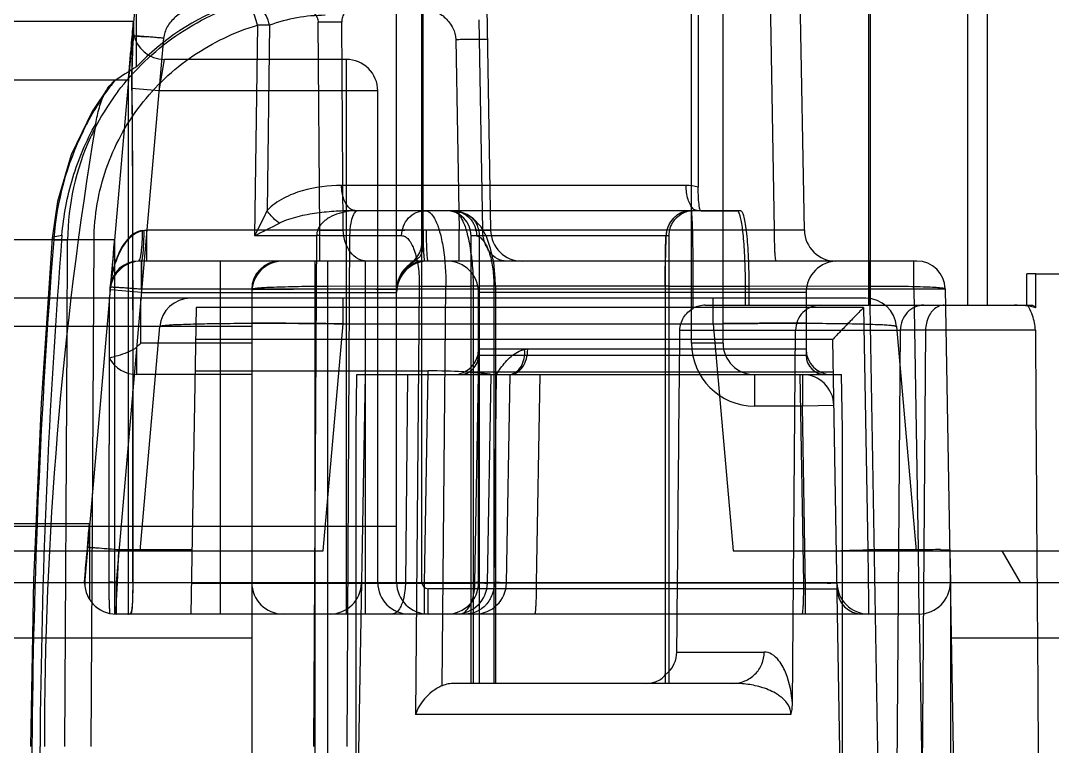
# Model space of a CAD drawing. Header units: millimetres. Extents: x 29875 to 31218, y -21313 to -20364.
# Drawn here: x 30513.47 to 30530.17, y -21045.88 to -21034.14 of the extents above; entities that cross this region are included whole.
import ezdxf

# ---------------------------------------------------------------- set-up
doc = ezdxf.new("R2010")
doc.units = ezdxf.units.MM
doc.header["$LTSCALE"] = 8
doc.layers.add('Cav-cor', color=30, linetype='Continuous')
doc.layers.add('WT', color=4, linetype='Continuous')

# ---------------------------------------------------------------- blocks, each defined once
blk = doc.blocks.new('20160903.150408')
at = {"layer": 'Cav-cor', "color": 241}
for p, q in [((-112.477, 36.344), (-112.477, 43)), ((-100.626, 43), (-100.626, 32.488)), ((-100.598, 43), (-100.598, 32.488)), ((-99.023, 43), (-99.023, 32.488)), ((-98.706, 43), (-98.706, 32.488)), ((-108.264, 28), (-108.264, 41.158)), ((-101.663, 33.703), (-101.792, 41.065)), ((-107.856, 28), (-107.856, 40.546)), ((-103.49, 31.876), (-103.49, 40.546)), ((-102.98, 31.876), (-102.98, 40.036)), ((-107.835, 33.702), (-107.835, 38.058)), ((-102.146, 33.703), (-102.222, 38.058)), ((-112.5, 37.371), (-113.315, 28.044)), ((-106.806, 37.3), (-106.743, 33.703)), ((-106.87, 33.703), (-106.93, 37.107)), ((-103.382, 37.18), (-103.382, 34.401)), ((-112.525, 37.08), (-121.289, 37.08)), ((-112.525, 37.08), (-112.525, 36.88)), ((-110.515, 37.022), (-110.563, 33.614)), ((-110.321, 37.019), (-110.363, 34.02)), ((-109.51, 33.703), (-109.537, 37.07)), ((-109.128, 33.703), (-109.154, 37.07)), ((-112.037, 36.809), (-112.807, 28)), ((-112.544, 36.863), (-112.555, 36.734)), ((-107.307, 36.79), (-107.253, 33.703)), ((-112.111, 35.956), (-112.022, 36.466)), ((-109.08, 36.466), (-112.022, 36.466)), ((-109.08, 36.466), (-109.08, 27.49)), ((-112.608, 36.132), (-119.592, 36.132)), ((-112.921, 36.031), (-112.835, 36.118)), ((-112.608, 27.49), (-112.608, 36.132)), ((-112.111, 35.956), (-112.555, 35.995)), ((-108.57, 35.956), (-112.111, 35.956)), ((-108.57, 28), (-108.57, 35.956)), ((-103.576, 34.426), (-109.156, 34.426)), ((-103.336, 34.018), (-108.926, 34.018)), ((-108.896, 34.018), (-108.926, 34.018)), ((-107.124, 33.958), (-107.124, 33.958)), ((-103.336, 34.018), (-102.754, 34.018)), ((-102.693, 34.013), (-103.336, 34.013)), ((-102.691, 34.013), (-102.693, 34.013)), ((-112.353, 33.699), (-112.309, 33.703)), ((-112.309, 33.202), (-112.309, 33.703)), ((-102.146, 33.703), (-112.309, 33.703)), ((-110.563, 33.614), (-109.56, 33.614)), ((-109.56, 33.614), (-109.608, 25.348)), ((-109.51, 33.202), (-109.51, 33.703)), ((-109.025, 33.614), (-109.073, 25.348)), ((-109.025, 33.614), (-108.184, 33.614)), ((-107.253, 33.202), (-107.253, 33.703)), ((-107.059, 26.368), (-107.059, 33.61)), ((-103.859, 33.61), (-107.059, 33.61)), ((-106.93, 33.596), (-106.93, 26.368)), ((-103.859, 33.61), (-103.859, 26.368)), ((-119.683, 33.55), (-112.834, 33.55)), ((-113.817, 33.544), (-113.841, 33.572)), ((-113.817, 33.544), (-113.591, 33.544)), ((-113.6, 31.95), (-113.591, 33.544)), ((-113.21, 25.348), (-113.163, 33.544)), ((-112.834, 33.55), (-112.834, 27.491)), ((-103.912, 33.328), (-103.914, 33.184)), ((-99.841, 33.202), (-112.444, 33.202)), ((-112.397, 33.202), (-112.397, 32.692)), ((-112.393, 32.751), (-112.393, 33.202)), ((-111.12, 33.202), (-111.12, 27.49)), ((-109.59, 33.202), (-109.59, 22.9)), ((-109.386, 33.202), (-109.386, 22.9)), ((-108.774, 33.202), (-108.774, 27.49)), ((-103.914, 33.184), (-103.915, 33.018)), ((-100.605, 32.791), (-100.605, 33.202)), ((-99.892, 32.751), (-99.892, 33.202)), ((-103.915, 33.018), (-103.915, 26.52)), ((-98.06, 32.488), (-98.06, 32.998)), ((-97.917, 32.998), (-98.06, 32.998)), ((-97.917, 32.447), (-97.917, 32.998)), ((-97.917, 32.998), (-97.345, 32.998)), ((-112.393, 32.751), (-99.892, 32.751)), ((-110.61, 32.743), (-110.61, 23.41)), ((-107.469, 32.794), (-109.386, 32.791)), ((-107.897, 32.798), (-107.959, 25.862)), ((-107.897, 32.798), (-107.469, 32.794)), ((-107.526, 26.329), (-107.469, 32.794)), ((-107.469, 32.794), (-107.059, 32.794)), ((-103.859, 32.794), (-107.059, 32.794)), ((-107.026, 32.794), (-107.026, 26.368)), ((-106.69, 32.794), (-106.69, 26.368)), ((-106.664, 32.794), (-106.664, 26.368)), ((-103.859, 32.794), (-102.556, 32.794)), ((-103.461, 32.438), (-103.461, 32.794)), ((-102.616, 32.488), (-102.616, 32.794)), ((-102.556, 32.488), (-102.556, 32.794)), ((-100.605, 32.791), (-102.556, 32.794)), ((-100.442, 23.463), (-100.605, 32.791)), ((-99.892, 32.751), (-99.818, 28.528)), ((-99.382, 32.751), (-99.219, 23.41)), ((-100.668, 32.6), (-122.139, 32.602)), ((-112.917, 32.602), (-112.917, 31.633)), ((-112.397, 32.692), (-112.905, 32.736)), ((-112.405, 31.876), (-112.405, 32.602)), ((-112.397, 32.692), (-108.264, 32.692)), ((-109.13, 32.187), (-109.13, 32.6)), ((-106.938, 28), (-106.938, 32.692)), ((-101.634, 32.692), (-106.938, 32.692)), ((-103.14, 32.187), (-103.14, 32.6)), ((-101.634, 32.692), (-101.634, 31.672)), ((-111.509, 32.451), (-111.596, 27.49)), ((-100.703, 32.451), (-111.509, 32.451)), ((-103.267, 32.488), (-98.261, 32.488)), ((-100.703, 32.451), (-100.634, 28.528)), ((-98.261, 32.488), (-97.974, 32.488)), ((-110.61, 32.146), (-117.656, 32.146)), ((-112.418, 28.51), (-112.1, 32.144)), ((-109.452, 28.51), (-109.13, 32.187)), ((-109.13, 32.187), (-103.14, 32.187)), ((-103.679, 32.084), (-100.11, 32.084)), ((-103.14, 32.187), (-102.98, 32.189)), ((-103.14, 32.187), (-102.818, 28.51)), ((-101.857, 26.038), (-101.806, 32.084)), ((-100.17, 32.144), (-99.852, 28.51)), ((-100.11, 32.084), (-100.166, 24.615)), ((-99.7, 32.084), (-100.11, 32.084)), ((-99.7, 32.084), (-99.757, 24.586)), ((-97.923, 32.084), (-99.7, 32.084)), ((-113.638, 25.348), (-113.6, 31.95)), ((-101.202, 31.934), (-111.518, 31.934)), ((-101.046, 22.9), (-101.204, 31.931)), ((-112.468, 31.366), (-112.468, 31.813)), ((-110.61, 31.876), (-112.405, 31.876)), ((-101.634, 31.774), (-106.938, 31.774)), ((-102.98, 31.876), (-103.49, 31.876)), ((-101.634, 31.672), (-106.938, 31.672)), ((-111.527, 31.425), (-107.753, 31.425)), ((-107.813, 27.991), (-107.753, 31.425)), ((-107.198, 31.409), (-101.195, 31.409)), ((-112.532, 31.147), (-112.532, 31.366)), ((-110.61, 31.366), (-112.468, 31.366)), ((-108.922, 30.479), (-108.906, 31.366)), ((-108.774, 31.366), (-108.922, 22.9)), ((-108.906, 31.366), (-101.062, 31.366)), ((-108.086, 31.366), (-108.123, 27.988)), ((-107.346, 31.366), (-107.116, 31.366)), ((-106.997, 27.991), (-106.938, 31.366)), ((-106.793, 27.991), (-106.734, 31.366)), ((-106.683, 28), (-106.65, 31.366)), ((-106.487, 27.991), (-106.428, 31.366)), ((-106.455, 31.366), (-106.428, 31.366)), ((-105.945, 31.366), (-106.004, 27.991)), ((-102.47, 31.366), (-102.47, 30.856)), ((-101.672, 27.991), (-101.731, 31.366)), ((-101.695, 31.366), (-101.695, 30.856)), ((-101.046, 30.479), (-101.062, 31.366)), ((-112.536, 28), (-112.536, 31.097)), ((-112.532, 28), (-112.532, 31.147)), ((-101.695, 30.856), (-102.47, 30.856)), ((-101.185, 30.865), (-101.695, 30.856)), ((-101.643, 27.898), (-101.695, 30.856)), ((-108.922, 22.9), (-108.922, 30.479)), ((-101.046, 22.9), (-101.046, 30.479)), ((-112.917, 27.717), (-112.917, 30.236)), ((-113.236, 28.948), (-119.844, 28.948)), ((-117.939, 28.913), (-108.264, 28.913)), ((-113.236, 28.948), (-113.236, 27.724)), ((-118.706, 28.51), (-109.452, 28.51)), ((-112.919, 28.541), (-112.956, 28.544)), ((-112.785, 28), (-112.763, 28.51)), ((-112.763, 28.51), (-112.762, 28.528)), ((-111.578, 28.528), (-112.762, 28.528)), ((-102.818, 28.51), (-95.294, 28.51)), ((-99.818, 28.528), (-100.634, 28.528)), ((-100.634, 28.528), (-100.627, 27.689)), ((-99.818, 28.528), (-99.818, 28.51)), ((-99.818, 28.51), (-99.809, 27.49)), ((-99.308, 28.51), (-99.299, 28)), ((-98.163, 28), (-98.458, 28.51)), ((-119.99, 28), (-96.279, 28)), ((-113.315, 28.044), (-113.315, 27.956)), ((-112.807, 28), (-112.917, 28.01)), ((-112.807, 28), (-112.807, 27.49)), ((-112.798, 27.704), (-112.785, 28)), ((-111.587, 27.991), (-106.997, 27.991)), ((-108.266, 27.988), (-108.361, 27.988)), ((-108.123, 27.988), (-108.266, 27.988)), ((-107.813, 27.49), (-107.813, 27.991)), ((-107.754, 27.49), (-107.754, 27.898)), ((-101.643, 27.898), (-107.754, 27.898)), ((-101.672, 27.991), (-106.004, 27.991)), ((-101.643, 27.49), (-101.643, 27.898)), ((-101.133, 27.891), (-101.643, 27.898)), ((-101.643, 27.898), (-101.134, 27.891)), ((-99.299, 28), (-99.299, 23.136)), ((-112.806, 27.525), (-112.798, 27.704)), ((-100.627, 27.689), (-100.625, 27.49)), ((-112.807, 27.49), (-112.806, 27.525)), ((-99.809, 27.49), (-112.807, 27.49)), ((-99.729, 23.41), (-99.8, 27.49)), ((-115.16, 27.105), (-110.61, 27.105)), ((-99.299, 27.105), (-94.84, 27.105)), ((-103.728, 26.874), (-102.312, 26.874)), ((-103.917, 26.507), (-103.917, 26.368)), ((-103.915, 26.52), (-103.915, 26.519)), ((-102.819, 26.368), (-107.325, 26.368)), ((-101.881, 25.862), (-107.959, 25.862))]:
    blk.add_line(p, q, dxfattribs=at)
for points in [[(-112.921, 36.031), (-113.193, 35.624), (-113.533, 34.923), (-113.756, 34.167), (-113.841, 33.572)], [(-107.124, 33.958), (-107.244, 34.004), (-107.361, 34.018)], [(-106.664, 32.794), (-106.667, 32.924), (-106.693, 33.181), (-106.742, 33.408), (-106.811, 33.601), (-106.903, 33.762), (-107.023, 33.891), (-107.124, 33.958)], [(-103.493, 34.018), (-103.572, 34.01), (-103.658, 33.983), (-103.734, 33.939), (-103.797, 33.883), (-103.845, 33.817), (-103.876, 33.751), (-103.894, 33.69), (-103.9, 33.649), (-103.903, 33.621), (-103.905, 33.595), (-103.906, 33.567), (-103.907, 33.533), (-103.908, 33.492), (-103.91, 33.445), (-103.912, 33.328)], [(-113.841, 33.572), (-114.021, 30.902), (-114.144, 28.036), (-114.194, 25.348)]]:
    blk.add_lwpolyline(points, dxfattribs=at)
for centre, radius, start, end in [((-109.42, 34.578), 2.602, 90.024, 110.2652), ((-111.017, 4.362), 32.665, 88.7787, 89.1191), ((-112.022, 36.976), 0.51, 189.6058, 270), ((-114.127, 13.097), 23.804, 84.963, 85.6441), ((-109.08, 35.956), 0.51, 0, 90), ((-109.287, 30.916), 6.296, 120.4487, 124.2968), ((-109.349, 33.389), 4.426, 141.9414, 143.4896), ((-109.531, 33.499), 4.065, 143.0088, 151.9046), ((-109.291, 33.346), 4.499, 143.4915, 145.919), ((-109.196, 33.283), 4.612, 145.9359, 151.4436), ((-52.618, 25.36), 61.349, 170.55638, 180.01097), ((-109.125, 33.244), 4.694, 151.4387, 153.9239), ((-109.548, 33.509), 4.046, 151.9112, 153.2793), ((-109.013, 33.194), 4.816, 153.9717, 175.5274), ((-109.559, 33.515), 4.033, 153.279, 155.1864), ((-109.57, 33.519), 4.021, 155.1758, 179.6486), ((-103.577, 33.67), 0.756, 75.0906, 89.9657), ((-108.898, 32.994), 1.024, 90.1752, 97.5932), ((-107.467, 33.61), 0.408, 0, 90), ((-107.441, 33.808), 0.234, 43.727, 47.2897), ((-103.493, 33.61), 0.408, 90.0047, 180.0047), ((-103.445, 33.599), 0.419, 102.3373, 115.4315), ((-103.444, 33.595), 0.423, 90.0172, 102.3326), ((-103.391, 33.679), 0.339, 80.5666, 89.9864), ((-102.754, 33.599), 0.419, 81.3517, 89.9932), ((-102.754, 33.615), 0.403, 81.3533, 89.9935), ((-128.294, 69.432), 39.966, 296.3356, 296.9786), ((1.366, 24.528), 115.407, 175.48189, 179.59272), ((-115.022, 65.213), 31.626, 274.7982, 274.9213), ((-107.781, 32.684), 1.02, 89.9994, 93.0332), ((-106.233, 33.712), 0.51, 181, 270.0001), ((-101.153, 33.712), 0.51, 181, 270), ((0.263, 24.538), 114.434, 175.48627, 179.59438), ((-109.079, 33.201), 4.75, 175.5491, 175.8625), ((-113.444, -7.227), 40.772, 89.6054, 89.9591), ((-110.272, 32.895), 3.241, 7.3201, 8.4934), ((-112.397, 32.692), 0.51, 90, 175), ((-112.444, 32.743), 0.459, 90, 175), ((-110.1, 32.692), 0.51, 90, 180), ((-110.151, 32.743), 0.459, 90, 180), ((-107.754, 32.692), 0.51, 90, 180), ((-107.805, 32.743), 0.459, 90, 180), ((-107.448, 32.692), 0.51, 0, 90), ((-101.124, 32.692), 0.51, 90, 180), ((-99.841, 32.743), 0.459, 1, 90), ((-111.602, 32.1), 0.5, 90, 175), ((-100.668, 32.1), 0.5, 5, 90), ((-98.179, 32.381), 0.165, 33.2862, 34.7816), ((-110.439, -56.023), 88.219, 89.14981, 90.11495), ((-101.8, -60.631), 92.828, 89.89408, 90.7283), ((-126.998, 46.413), 20.598, 314.8597, 315.1095), ((-107.346, 31.774), 0.408, 270, 360), ((-106.142, 31.466), 0.308, 90.0205, 99.2283), ((-102.47, 31.876), 1.02, 180, 270), ((-102.47, 31.876), 0.51, 180, 270), ((-101.226, 31.774), 0.408, 180, 270), ((-112.468, 31.876), 0.51, 208.4447, 270), ((-107.244, 31.672), 0.306, 270, 0), ((-101.328, 31.672), 0.306, 180, 270), ((-107.729, 22.582), 8.843, 86.4117, 86.559), ((-107.727, 22.605), 8.82, 85.9324, 86.4122), ((-107.701, 22.962), 8.462, 85.2829, 85.9375), ((-107.64, 23.695), 7.726, 84.7395, 85.287), ((-101.695, 30.856), 0.51, 1, 90), ((-114.374, 10.92), 17.681, 85.3993, 85.9346), ((-115.244, 0.155), 28.481, 85.0011, 85.3173), ((-99.331, 0.626), 27.906, 90.6005, 91.0012), ((-99.438, 10.891), 17.641, 90.0631, 90.6003), ((-112.807, 28), 0.51, 175, 270), ((-110.1, 28), 0.51, 180, 270), ((-109.343, 28), 0.51, 270, 359), ((-108.06, 28), 0.51, 180, 270), ((-108.47, 92.39), 64.402, 269.92041, 270.09641), ((-107.754, 28), 0.51, 180, 270), ((-107.754, 28), 0.102, 180, 270), ((-106.905, 131.145), 103.158, 269.496, 269.82868), ((-107.448, 28), 0.51, 270, 0), ((-107.303, 28), 0.51, 270, 359), ((-106.997, 28), 0.51, 270, 359), ((-101.29, 35.602), 7.615, 269.9692, 270.4166), ((-100.625, 28), 0.51, 181, 270), ((-99.809, 28), 0.51, 270, 0), ((-100.725, 27.898), 0.408, 181, 270.0019), ((-112.618, 28.911), 1.421, 270, 270.4263), ((-1.639, 26.079), 112.532, 180.37203, 185.33152), ((-0.584, 26.086), 113.457, 180.37289, 185.33738)]:
    blk.add_arc(centre, radius, start, end, dxfattribs=at)
for centre, major_axis, ratio, start_param, end_param in [((-109.591, 33.508), (0, 4.08), 0.984031, 0.347943, 0.802265), ((-98.261, 32.08), (0.782, 0), 0.521791, 1.11626, 1.570796), ((-103.507, 56.426), (0.405, 46.752), 0.000981, 4.028132, 4.164768), ((-95, 348.878), (2.252, 350.641), 0.005908, 2.698638, 2.752005), ((-100.694, 31.931), (0.51, 0), 0.092293, 3.068183, 3.143215), ((-107.755, 31.33), (1.02, 0), 0.092592, 0.993476, 1.568859), ((-103.964, 26.878), (0, 0.51), 0.134477, 3.896516, 3.93452), ((-107.325, 25.858), (0.522, 0), 0.976405, 1.570796, 1.966833)]:
    blk.add_ellipse(centre, major_axis=major_axis, ratio=ratio, start_param=start_param, end_param=end_param, dxfattribs=at)
for points, knots in [([(-112.777, 35.945), (-112.517, 36.291), (-111.881, 36.902), (-111.086, 37.284), (-110.673, 37.409)], [0, 0, 0, 0, 0.500614, 1, 1, 1, 1]), ([(-111.483, 37.3), (-111.549, 37.299), (-111.648, 37.275), (-111.767, 37.212), (-111.876, 37.131), (-111.986, 37.002), (-112.032, 36.873), (-112.037, 36.809)], [0, 0, 0, 0, 0.24551, 0.373791, 0.503461, 0.758242, 1, 1, 1, 1]), ([(-110.321, 37.019), (-110.334, 37.073), (-110.362, 37.152), (-110.417, 37.246), (-110.494, 37.347), (-110.596, 37.419), (-110.673, 37.409)], [0, 0, 0, 0, 0.300782, 0.447087, 0.58496, 1, 1, 1, 1]), ([(-110.515, 37.023), (-110.529, 37.07), (-110.557, 37.159), (-110.595, 37.263), (-110.625, 37.332), (-110.643, 37.369), (-110.658, 37.394), (-110.668, 37.406), (-110.673, 37.409)], [0, 0, 0, 0, 0.355512, 0.665976, 0.790798, 0.889808, 0.959926, 1, 1, 1, 1]), ([(-109.769, 37.3), (-109.711, 37.298), (-109.598, 37.24), (-109.537, 37.127), (-109.537, 37.07)], [0, 0, 0, 0, 0.501881, 1, 1, 1, 1]), ([(-109.004, 37.3), (-109.046, 37.296), (-109.105, 37.24), (-109.145, 37.153), (-109.154, 37.097), (-109.154, 37.07)], [0, 0, 0, 0, 0.438781, 0.71347, 1, 1, 1, 1]), ([(-107.825, 37.3), (-107.761, 37.297), (-107.664, 37.269), (-107.551, 37.202), (-107.447, 37.116), (-107.345, 36.983), (-107.308, 36.853), (-107.307, 36.79)], [0, 0, 0, 0, 0.244751, 0.373045, 0.502929, 0.758217, 1, 1, 1, 1]), ([(-113.163, 33.544), (-113.161, 33.933), (-113.027, 34.717), (-112.462, 35.76), (-111.6, 36.572), (-110.886, 36.911), (-110.515, 37.022)], [0, 0, 0, 0, 0.250596, 0.500828, 0.750608, 1, 1, 1, 1]), ([(-112.608, 36.132), (-112.605, 36.164), (-112.598, 36.226), (-112.59, 36.318), (-112.585, 36.409), (-112.576, 36.51), (-112.565, 36.619), (-112.552, 36.76), (-112.54, 36.913), (-112.53, 37.027), (-112.525, 37.08)], [0, 0, 0, 0, 0.099327, 0.197302, 0.293041, 0.38569, 0.517094, 0.636997, 0.832832, 1, 1, 1, 1]), ([(-112.525, 37.08), (-112.525, 37.075), (-112.532, 37.003), (-112.538, 36.931), (-112.544, 36.863)], [0, 0, 0, 0, 0.064868, 1, 1, 1, 1]), ([(-109.154, 37.07), (-109.181, 37.07), (-109.308, 37.071), (-109.436, 37.07), (-109.537, 37.07)], [0, 0, 0, 0, 0.207957, 1, 1, 1, 1]), ([(-112.525, 36.891), (-112.525, 36.884), (-112.527, 36.859), (-112.53, 36.806), (-112.536, 36.723), (-112.546, 36.56), (-112.556, 36.314), (-112.557, 36.105), (-112.555, 35.995)], [0, 0, 0, 0, 0.023204, 0.083068, 0.177281, 0.302518, 0.629774, 1, 1, 1, 1]), ([(-112.546, 35.994), (-112.547, 36.094), (-112.546, 36.286), (-112.538, 36.545), (-112.53, 36.74), (-112.525, 36.844), (-112.525, 36.88)], [0, 0, 0, 0, 0.339993, 0.64799, 0.877294, 1, 1, 1, 1]), ([(-112.037, 36.809), (-112.07, 36.812), (-112.135, 36.818), (-112.229, 36.826), (-112.316, 36.832), (-112.392, 36.838), (-112.447, 36.842), (-112.484, 36.844), (-112.505, 36.845), (-112.522, 36.845), (-112.535, 36.846), (-112.54, 36.845), (-112.545, 36.846), (-112.546, 36.845)], [0, 0, 0, 0, 0.195056, 0.382575, 0.555366, 0.706807, 0.831092, 0.881516, 0.923466, 0.956531, 0.980413, 0.994893, 1, 1, 1, 1]), ([(-112.46, 36.842), (-112.45, 36.842), (-112.403, 36.839), (-112.356, 36.835), (-112.32, 36.833)], [0, 0, 0, 0, 0.211904, 1, 1, 1, 1]), ([(-107.307, 36.79), (-107.273, 36.791), (-107.208, 36.792), (-107.114, 36.793), (-107.027, 36.794), (-106.951, 36.794), (-106.895, 36.794), (-106.858, 36.793), (-106.837, 36.793), (-106.82, 36.792), (-106.807, 36.792), (-106.802, 36.791), (-106.797, 36.791), (-106.797, 36.79)], [0, 0, 0, 0, 0.194991, 0.382481, 0.555272, 0.706729, 0.83104, 0.881476, 0.923439, 0.956513, 0.980404, 0.99489, 1, 1, 1, 1]), ([(-113.135, 35.426), (-113.12, 35.514), (-113.084, 35.685), (-113.024, 35.851), (-112.985, 35.927)], [0, 0, 0, 0, 0.510533, 1, 1, 1, 1]), ([(-112.985, 35.927), (-112.98, 35.937), (-112.961, 35.973), (-112.939, 36.007), (-112.921, 36.031)], [0, 0, 0, 0, 0.255784, 1, 1, 1, 1]), ([(-112.555, 35.995), (-112.551, 35.792), (-112.547, 35.386), (-112.542, 34.572), (-112.539, 33.551), (-112.537, 32.324), (-112.536, 31.506), (-112.536, 31.097)], [0, 0, 0, 0, 0.124055, 0.248812, 0.498965, 0.749431, 1, 1, 1, 1]), ([(-112.533, 32.602), (-112.533, 33.169), (-112.535, 34.299), (-112.539, 35.43), (-112.546, 35.994)], [0, 0, 0, 0, 0.501022, 1, 1, 1, 1]), ([(-113.683, 33.619), (-113.658, 33.933), (-113.539, 34.561), (-113.29, 35.149), (-113.135, 35.426)], [0, 0, 0, 0, 0.498537, 1, 1, 1, 1]), ([(-109.156, 34.426), (-109.37, 34.426), (-109.695, 34.387), (-110.102, 34.23), (-110.286, 34.101), (-110.363, 34.02)], [0, 0, 0, 0, 0.492267, 0.74187, 1, 1, 1, 1]), ([(-109.014, 34.049), (-109.063, 34.085), (-109.136, 34.212), (-109.156, 34.349), (-109.156, 34.426)], [0, 0, 0, 0, 0.442268, 1, 1, 1, 1]), ([(-103.462, 34.049), (-103.481, 34.066), (-103.515, 34.115), (-103.564, 34.24), (-103.576, 34.35), (-103.576, 34.426)], [0, 0, 0, 0, 0.192116, 0.430629, 1, 1, 1, 1]), ([(-103.364, 34.087), (-103.371, 34.132), (-103.38, 34.237), (-103.382, 34.342), (-103.382, 34.401)], [0, 0, 0, 0, 0.436857, 1, 1, 1, 1]), ([(-103.336, 34.013), (-103.339, 34.013), (-103.346, 34.019), (-103.356, 34.044), (-103.361, 34.068), (-103.364, 34.087)], [0, 0, 0, 0, 0.105669, 0.293726, 1, 1, 1, 1]), ([(-110.363, 34.02), (-110.379, 33.986), (-110.445, 33.85), (-110.512, 33.715), (-110.563, 33.614)], [0, 0, 0, 0, 0.24536, 1, 1, 1, 1]), ([(-110.163, 33.815), (-110.182, 33.829), (-110.257, 33.889), (-110.323, 33.961), (-110.363, 34.02)], [0, 0, 0, 0, 0.251512, 1, 1, 1, 1]), ([(-108.926, 34.018), (-109.031, 34.018), (-109.241, 34.012), (-109.555, 33.982), (-109.815, 33.936), (-110.017, 33.878), (-110.115, 33.839), (-110.163, 33.815)], [0, 0, 0, 0, 0.250013, 0.499714, 0.749355, 0.874432, 1, 1, 1, 1]), ([(-109.033, 34.009), (-109.088, 34.002), (-109.198, 33.979), (-109.33, 33.924), (-109.427, 33.859), (-109.493, 33.795), (-109.545, 33.713), (-109.56, 33.647), (-109.56, 33.614)], [0, 0, 0, 0, 0.234183, 0.472885, 0.596152, 0.723757, 0.858123, 1, 1, 1, 1]), ([(-108.974, 33.933), (-108.99, 33.895), (-109.017, 33.79), (-109.025, 33.681), (-109.025, 33.614)], [0, 0, 0, 0, 0.372842, 1, 1, 1, 1]), ([(-108.926, 34.018), (-108.933, 34.018), (-108.965, 34.021), (-108.994, 34.035), (-109.014, 34.049)], [0, 0, 0, 0, 0.239189, 1, 1, 1, 1]), ([(-108.894, 34.018), (-108.909, 34.018), (-108.934, 34.002), (-108.957, 33.969), (-108.969, 33.946), (-108.974, 33.933)], [0, 0, 0, 0, 0.373032, 0.643531, 1, 1, 1, 1]), ([(-108.184, 33.614), (-108.183, 33.666), (-108.163, 33.771), (-108.079, 33.906), (-107.952, 33.997), (-107.851, 34.018), (-107.801, 34.018)], [0, 0, 0, 0, 0.257486, 0.510617, 0.757541, 1, 1, 1, 1]), ([(-107.801, 34.018), (-107.787, 34.018), (-107.746, 34.008), (-107.688, 33.955), (-107.656, 33.902), (-107.64, 33.87)], [0, 0, 0, 0, 0.188626, 0.53335, 1, 1, 1, 1]), ([(-107.361, 34.018), (-107.31, 34.018), (-107.207, 33.996), (-107.077, 33.905), (-106.991, 33.769), (-106.971, 33.663), (-106.971, 33.61)], [0, 0, 0, 0, 0.244896, 0.492813, 0.744939, 1, 1, 1, 1]), ([(-107.361, 34.018), (-107.354, 34.018), (-107.345, 34.017), (-107.336, 34.014), (-107.334, 34.013)], [0, 0, 0, 0, 0.735088, 1, 1, 1, 1]), ([(-107.334, 34.013), (-107.331, 34.012), (-107.321, 34.008), (-107.311, 34.002), (-107.303, 33.997)], [0, 0, 0, 0, 0.23244, 1, 1, 1, 1]), ([(-107.303, 33.997), (-107.288, 33.998), (-107.226, 33.997), (-107.165, 33.979), (-107.124, 33.958)], [0, 0, 0, 0, 0.252266, 1, 1, 1, 1]), ([(-107.271, 33.97), (-107.267, 33.965), (-107.25, 33.946), (-107.235, 33.925), (-107.225, 33.908)], [0, 0, 0, 0, 0.228556, 1, 1, 1, 1]), ([(-107.124, 33.958), (-107.062, 33.926), (-106.954, 33.817), (-106.925, 33.669), (-106.93, 33.596)], [0, 0, 0, 0, 0.489792, 1, 1, 1, 1]), ([(-103.625, 33.977), (-103.688, 33.948), (-103.776, 33.874), (-103.846, 33.736), (-103.859, 33.653), (-103.859, 33.61)], [0, 0, 0, 0, 0.456054, 0.717671, 1, 1, 1, 1]), ([(-103.489, 34.01), (-103.489, 34.01), (-103.49, 34.013), (-103.49, 34.015), (-103.491, 34.016)], [0, 0, 0, 0, 0.311034, 1, 1, 1, 1]), ([(-103.476, 33.838), (-103.478, 33.876), (-103.48, 33.925), (-103.485, 33.983), (-103.488, 34.002), (-103.489, 34.01)], [0, 0, 0, 0, 0.655994, 0.868228, 1, 1, 1, 1]), ([(-103.391, 34.018), (-103.397, 34.018), (-103.424, 34.021), (-103.447, 34.036), (-103.462, 34.049)], [0, 0, 0, 0, 0.231787, 1, 1, 1, 1]), ([(-102.726, 33.992), (-102.727, 33.995), (-102.733, 34.005), (-102.741, 34.015), (-102.749, 34.017)], [0, 0, 0, 0, 0.322699, 1, 1, 1, 1]), ([(-102.616, 32.794), (-102.616, 32.931), (-102.621, 33.188), (-102.639, 33.496), (-102.661, 33.708), (-102.679, 33.83), (-102.699, 33.923), (-102.715, 33.974), (-102.726, 33.992)], [0, 0, 0, 0, 0.339161, 0.639896, 0.764925, 0.868215, 0.94709, 1, 1, 1, 1]), ([(-102.556, 32.794), (-102.556, 32.948), (-102.56, 33.172), (-102.577, 33.457), (-102.593, 33.638), (-102.612, 33.789), (-102.634, 33.902), (-102.655, 33.971), (-102.674, 34.004), (-102.686, 34.012), (-102.691, 34.013)], [0, 0, 0, 0, 0.372485, 0.54136, 0.690259, 0.813717, 0.907459, 0.968848, 0.987594, 1, 1, 1, 1]), ([(-107.64, 33.87), (-107.609, 33.809), (-107.558, 33.661), (-107.485, 33.302), (-107.467, 33.004), (-107.469, 32.794)], [0, 0, 0, 0, 0.187384, 0.426299, 1, 1, 1, 1]), ([(-107.225, 33.908), (-107.219, 33.897), (-107.192, 33.85), (-107.171, 33.8), (-107.157, 33.76)], [0, 0, 0, 0, 0.222459, 1, 1, 1, 1]), ([(-107.157, 33.76), (-107.147, 33.733), (-107.107, 33.607), (-107.082, 33.476), (-107.067, 33.374)], [0, 0, 0, 0, 0.21981, 1, 1, 1, 1]), ([(-103.461, 32.794), (-103.461, 32.994), (-103.464, 33.342), (-103.47, 33.69), (-103.476, 33.838)], [0, 0, 0, 0, 0.573269, 1, 1, 1, 1]), ([(-113.841, 33.572), (-113.841, 33.579), (-113.826, 33.593), (-113.773, 33.61), (-113.722, 33.616), (-113.683, 33.619)], [0, 0, 0, 0, 0.115176, 0.315937, 1, 1, 1, 1]), ([(-112.905, 32.736), (-112.897, 32.832), (-112.866, 33.023), (-112.791, 33.254), (-112.703, 33.428), (-112.616, 33.55), (-112.505, 33.655), (-112.405, 33.695), (-112.353, 33.699)], [0, 0, 0, 0, 0.244548, 0.490172, 0.614177, 0.739612, 0.867679, 1, 1, 1, 1]), ([(-112.377, 33.697), (-112.426, 33.693), (-112.52, 33.655), (-112.626, 33.556), (-112.708, 33.441), (-112.793, 33.276), (-112.864, 33.056), (-112.893, 32.874), (-112.901, 32.783)], [0, 0, 0, 0, 0.131828, 0.259575, 0.384923, 0.508985, 0.754962, 1, 1, 1, 1]), ([(-112.444, 33.202), (-112.438, 33.202), (-112.426, 33.216), (-112.417, 33.244), (-112.405, 33.29), (-112.392, 33.379), (-112.38, 33.517), (-112.377, 33.634), (-112.377, 33.697)], [0, 0, 0, 0, 0.031321, 0.091557, 0.184064, 0.306442, 0.624093, 1, 1, 1, 1]), ([(-112.397, 33.202), (-112.393, 33.202), (-112.385, 33.218), (-112.379, 33.244), (-112.372, 33.291), (-112.366, 33.351), (-112.361, 33.426), (-112.355, 33.543), (-112.354, 33.636), (-112.353, 33.699)], [0, 0, 0, 0, 0.025171, 0.083301, 0.175472, 0.298569, 0.4484, 0.619631, 1, 1, 1, 1]), ([(-109.025, 33.614), (-109.096, 33.612), (-109.274, 33.612), (-109.452, 33.613), (-109.56, 33.614)], [0, 0, 0, 0, 0.394405, 1, 1, 1, 1]), ([(-109.51, 33.703), (-109.474, 33.703), (-109.347, 33.702), (-109.219, 33.702), (-109.128, 33.703)], [0, 0, 0, 0, 0.280517, 1, 1, 1, 1]), ([(-108.745, 33.202), (-108.795, 33.202), (-108.901, 33.231), (-109.026, 33.347), (-109.107, 33.512), (-109.127, 33.638), (-109.128, 33.703)], [0, 0, 0, 0, 0.216638, 0.453986, 0.718082, 1, 1, 1, 1]), ([(-107.835, 33.703), (-107.862, 33.703), (-107.916, 33.703), (-107.995, 33.703), (-108.069, 33.702), (-108.133, 33.701), (-108.18, 33.7), (-108.211, 33.699), (-108.23, 33.699), (-108.244, 33.698), (-108.255, 33.698), (-108.26, 33.697), (-108.264, 33.697), (-108.264, 33.696)], [0, 0, 0, 0, 0.191716, 0.378427, 0.551311, 0.703483, 0.828832, 0.879883, 0.922409, 0.955894, 0.980084, 0.994804, 1, 1, 1, 1]), ([(-107.833, 33.703), (-107.833, 33.65), (-107.837, 33.551), (-107.841, 33.43), (-107.855, 33.346), (-107.873, 33.293), (-107.908, 33.249), (-107.956, 33.214), (-108.01, 33.179), (-108.088, 33.124), (-108.176, 33.035), (-108.247, 32.898), (-108.264, 32.795), (-108.264, 32.743)], [0, 0, 0, 0, 0.141639, 0.268322, 0.322616, 0.371006, 0.418019, 0.469923, 0.528574, 0.591823, 0.724736, 0.861622, 1, 1, 1, 1]), ([(-107.835, 33.702), (-107.862, 33.702), (-107.916, 33.702), (-107.995, 33.701), (-108.069, 33.701), (-108.133, 33.7), (-108.18, 33.699), (-108.211, 33.698), (-108.23, 33.697), (-108.244, 33.697), (-108.255, 33.696), (-108.26, 33.695), (-108.264, 33.695), (-108.264, 33.695)], [0, 0, 0, 0, 0.191716, 0.378427, 0.551311, 0.703483, 0.828832, 0.879883, 0.922409, 0.955894, 0.980085, 0.994804, 1, 1, 1, 1]), ([(-108.264, 32.692), (-108.264, 32.743), (-108.25, 32.844), (-108.191, 32.983), (-108.104, 33.099), (-108.005, 33.192), (-107.913, 33.284), (-107.862, 33.407), (-107.843, 33.548), (-107.837, 33.649), (-107.835, 33.702)], [0, 0, 0, 0, 0.133815, 0.266093, 0.394437, 0.515207, 0.624665, 0.733959, 0.860185, 1, 1, 1, 1]), ([(-108.184, 33.614), (-108.164, 33.614), (-108.121, 33.6), (-108.066, 33.55), (-108.017, 33.474), (-107.975, 33.373), (-107.94, 33.251), (-107.905, 33.057), (-107.896, 32.903), (-107.897, 32.798)], [0, 0, 0, 0, 0.06374, 0.140775, 0.238115, 0.357507, 0.497535, 0.654761, 1, 1, 1, 1]), ([(-107.805, 33.202), (-107.806, 33.202), (-107.809, 33.206), (-107.811, 33.213), (-107.813, 33.225), (-107.817, 33.25), (-107.82, 33.291), (-107.824, 33.353), (-107.827, 33.428), (-107.83, 33.513), (-107.831, 33.606), (-107.832, 33.67), (-107.832, 33.703)], [0, 0, 0, 0, 0.007017, 0.022182, 0.046301, 0.079387, 0.171521, 0.295091, 0.445705, 0.617871, 0.805345, 1, 1, 1, 1]), ([(-107.754, 33.202), (-107.755, 33.202), (-107.758, 33.206), (-107.76, 33.213), (-107.762, 33.225), (-107.766, 33.25), (-107.769, 33.291), (-107.773, 33.353), (-107.776, 33.428), (-107.779, 33.513), (-107.78, 33.606), (-107.781, 33.67), (-107.781, 33.703)], [0, 0, 0, 0, 0.007017, 0.022182, 0.046301, 0.079387, 0.171521, 0.295091, 0.445705, 0.617871, 0.805345, 1, 1, 1, 1]), ([(-106.743, 33.703), (-106.743, 33.702), (-106.748, 33.702), (-106.753, 33.701), (-106.767, 33.701), (-106.783, 33.7), (-106.804, 33.7), (-106.841, 33.699), (-106.897, 33.699), (-106.973, 33.7), (-107.06, 33.7), (-107.154, 33.701), (-107.22, 33.703), (-107.253, 33.703)], [0, 0, 0, 0, 0.005048, 0.019476, 0.043307, 0.076343, 0.118272, 0.1687, 0.293035, 0.444569, 0.617454, 0.805004, 1, 1, 1, 1]), ([(-106.971, 33.61), (-106.967, 33.61), (-106.953, 33.609), (-106.939, 33.602), (-106.93, 33.596)], [0, 0, 0, 0, 0.220953, 1, 1, 1, 1]), ([(-106.93, 33.596), (-106.89, 33.575), (-106.817, 33.484), (-106.747, 33.304), (-106.7, 33.065), (-106.69, 32.888), (-106.69, 32.794)], [0, 0, 0, 0, 0.156557, 0.384242, 0.674321, 1, 1, 1, 1]), ([(-106.488, 33.202), (-106.537, 33.202), (-106.643, 33.231), (-106.768, 33.347), (-106.85, 33.512), (-106.869, 33.638), (-106.87, 33.703)], [0, 0, 0, 0, 0.216638, 0.453986, 0.718082, 1, 1, 1, 1]), ([(-106.87, 33.703), (-106.852, 33.703), (-106.827, 33.703), (-106.795, 33.703), (-106.777, 33.702), (-106.763, 33.703), (-106.752, 33.702), (-106.747, 33.703), (-106.743, 33.702), (-106.743, 33.703)], [0, 0, 0, 0, 0.426597, 0.598784, 0.741624, 0.853934, 0.934805, 0.983594, 1, 1, 1, 1]), ([(-103.915, 32.794), (-103.915, 32.847), (-103.915, 32.952), (-103.914, 33.103), (-103.913, 33.243), (-103.911, 33.349), (-103.91, 33.424), (-103.909, 33.471), (-103.908, 33.512), (-103.906, 33.546), (-103.905, 33.573), (-103.904, 33.59), (-103.903, 33.601), (-103.902, 33.606), (-103.902, 33.608), (-103.901, 33.61), (-103.901, 33.61)], [0, 0, 0, 0, 0.195572, 0.383583, 0.55659, 0.707982, 0.773699, 0.831949, 0.882159, 0.92388, 0.95676, 0.980469, 0.988827, 0.994843, 0.998527, 1, 1, 1, 1]), ([(-102.12, 33.202), (-102.121, 33.202), (-102.123, 33.206), (-102.125, 33.213), (-102.128, 33.225), (-102.131, 33.25), (-102.135, 33.291), (-102.139, 33.353), (-102.142, 33.428), (-102.144, 33.513), (-102.146, 33.606), (-102.146, 33.67), (-102.146, 33.703)], [0, 0, 0, 0, 0.007017, 0.022182, 0.046301, 0.079387, 0.171521, 0.295091, 0.445705, 0.617871, 0.805345, 1, 1, 1, 1]), ([(-101.663, 33.703), (-101.663, 33.702), (-101.668, 33.702), (-101.673, 33.701), (-101.685, 33.701), (-101.701, 33.7), (-101.721, 33.7), (-101.755, 33.7), (-101.808, 33.7), (-101.88, 33.7), (-101.962, 33.701), (-102.052, 33.702), (-102.115, 33.703), (-102.146, 33.703)], [0, 0, 0, 0, 0.00497, 0.0192, 0.042715, 0.075335, 0.116772, 0.166661, 0.289929, 0.440713, 0.613575, 0.802262, 1, 1, 1, 1]), ([(-113.415, 33.545), (-113.434, 33.545), (-113.492, 33.544), (-113.551, 33.544), (-113.591, 33.544)], [0, 0, 0, 0, 0.323009, 1, 1, 1, 1]), ([(-112.834, 33.55), (-112.837, 33.518), (-112.844, 33.456), (-112.852, 33.364), (-112.857, 33.273), (-112.865, 33.172), (-112.877, 33.063), (-112.889, 32.922), (-112.902, 32.77), (-112.912, 32.655), (-112.917, 32.602)], [0, 0, 0, 0, 0.099341, 0.197308, 0.293024, 0.385638, 0.516999, 0.63689, 0.832756, 1, 1, 1, 1]), ([(-107.057, 33.308), (-107.052, 33.267), (-107.033, 33.096), (-107.026, 32.925), (-107.026, 32.794)], [0, 0, 0, 0, 0.24026, 1, 1, 1, 1]), ([(-112.901, 32.783), (-112.901, 32.784), (-112.896, 32.783), (-112.89, 32.784), (-112.877, 32.783), (-112.861, 32.783), (-112.839, 32.782), (-112.802, 32.78), (-112.747, 32.777), (-112.671, 32.772), (-112.584, 32.766), (-112.49, 32.759), (-112.426, 32.754), (-112.393, 32.751)], [0, 0, 0, 0, 0.00506, 0.019547, 0.043419, 0.076508, 0.11847, 0.168886, 0.293213, 0.444621, 0.617387, 0.805114, 1, 1, 1, 1]), ([(-109.386, 32.791), (-109.466, 32.791), (-109.622, 32.79), (-109.849, 32.788), (-110.058, 32.783), (-110.241, 32.778), (-110.374, 32.772), (-110.462, 32.766), (-110.514, 32.762), (-110.553, 32.758), (-110.584, 32.753), (-110.599, 32.75), (-110.61, 32.746), (-110.61, 32.743)], [0, 0, 0, 0, 0.194624, 0.38189, 0.55438, 0.705581, 0.829646, 0.880004, 0.921917, 0.955033, 0.979046, 0.993862, 1, 1, 1, 1]), ([(-110.61, 32.743), (-110.61, 32.743), (-110.607, 32.743), (-110.605, 32.744), (-110.598, 32.744), (-110.59, 32.745), (-110.579, 32.745), (-110.559, 32.746), (-110.529, 32.746), (-110.487, 32.747), (-110.435, 32.748), (-110.376, 32.748), (-110.282, 32.749), (-110.149, 32.75), (-109.975, 32.75), (-109.786, 32.751), (-109.656, 32.751), (-109.59, 32.751)], [0, 0, 0, 0, 0.001269, 0.004906, 0.010926, 0.01932, 0.030072, 0.043166, 0.076238, 0.118184, 0.168633, 0.227088, 0.292978, 0.444508, 0.617334, 0.804995, 1, 1, 1, 1]), ([(-108.774, 32.751), (-108.741, 32.751), (-108.676, 32.751), (-108.581, 32.75), (-108.494, 32.75), (-108.418, 32.749), (-108.362, 32.748), (-108.326, 32.747), (-108.304, 32.746), (-108.288, 32.745), (-108.275, 32.745), (-108.269, 32.744), (-108.264, 32.744), (-108.264, 32.743)], [0, 0, 0, 0, 0.195002, 0.382531, 0.555376, 0.706871, 0.831189, 0.881623, 0.923568, 0.956628, 0.980491, 0.994952, 1, 1, 1, 1]), ([(-99.382, 32.751), (-99.382, 32.754), (-99.393, 32.757), (-99.409, 32.761), (-99.439, 32.765), (-99.479, 32.769), (-99.53, 32.773), (-99.618, 32.778), (-99.751, 32.783), (-99.934, 32.788), (-100.143, 32.791), (-100.369, 32.792), (-100.525, 32.791), (-100.605, 32.791)], [0, 0, 0, 0, 0.006166, 0.021006, 0.045036, 0.078161, 0.120077, 0.170435, 0.29449, 0.445672, 0.618139, 0.805385, 1, 1, 1, 1]), ([(-99.892, 32.751), (-99.859, 32.752), (-99.794, 32.752), (-99.699, 32.753), (-99.612, 32.754), (-99.536, 32.754), (-99.481, 32.754), (-99.444, 32.754), (-99.422, 32.754), (-99.406, 32.753), (-99.393, 32.753), (-99.387, 32.752), (-99.382, 32.752), (-99.382, 32.751)], [0, 0, 0, 0, 0.194843, 0.38256, 0.555335, 0.706763, 0.831111, 0.881534, 0.923501, 0.956592, 0.980463, 0.994946, 1, 1, 1, 1]), ([(-103.679, 32.084), (-103.678, 32.155), (-103.635, 32.301), (-103.524, 32.403), (-103.461, 32.438)], [0, 0, 0, 0, 0.499121, 1, 1, 1, 1]), ([(-101.406, 32.488), (-101.457, 32.488), (-101.562, 32.467), (-101.694, 32.377), (-101.784, 32.243), (-101.805, 32.136), (-101.806, 32.084)], [0, 0, 0, 0, 0.246801, 0.495462, 0.746775, 1, 1, 1, 1]), ([(-100.703, 32.451), (-100.757, 32.396), (-100.861, 32.29), (-100.987, 32.16), (-101.079, 32.065), (-101.135, 32.007), (-101.175, 31.965), (-101.196, 31.943), (-101.202, 31.934)], [0, 0, 0, 0, 0.320684, 0.622325, 0.756616, 0.871447, 0.956501, 1, 1, 1, 1]), ([(-99.728, 32.488), (-99.777, 32.488), (-99.878, 32.467), (-100.005, 32.376), (-100.089, 32.241), (-100.109, 32.136), (-100.11, 32.084)], [0, 0, 0, 0, 0.242458, 0.489382, 0.742514, 1, 1, 1, 1]), ([(-99.514, 32.457), (-99.573, 32.425), (-99.67, 32.306), (-99.7, 32.16), (-99.7, 32.084)], [0, 0, 0, 0, 0.464843, 1, 1, 1, 1]), ([(-99.4, 32.488), (-99.41, 32.488), (-99.449, 32.485), (-99.488, 32.472), (-99.514, 32.457)], [0, 0, 0, 0, 0.245347, 1, 1, 1, 1]), ([(-98.043, 32.476), (-98.045, 32.479), (-98.049, 32.483), (-98.054, 32.488), (-98.056, 32.488)], [0, 0, 0, 0, 0.6568, 1, 1, 1, 1]), ([(-98.025, 32.445), (-98.027, 32.448), (-98.032, 32.457), (-98.037, 32.466), (-98.041, 32.472)], [0, 0, 0, 0, 0.288369, 1, 1, 1, 1]), ([(-97.923, 32.084), (-97.923, 32.165), (-97.952, 32.291), (-98.004, 32.406), (-98.025, 32.445)], [0, 0, 0, 0, 0.644901, 1, 1, 1, 1]), ([(-97.974, 32.488), (-97.97, 32.488), (-97.946, 32.483), (-97.929, 32.462), (-97.917, 32.447)], [0, 0, 0, 0, 0.186746, 1, 1, 1, 1]), ([(-112.1, 32.144), (-112.1, 32.145), (-112.094, 32.149), (-112.083, 32.152), (-112.065, 32.156), (-112.028, 32.162), (-111.963, 32.168), (-111.866, 32.174), (-111.743, 32.179), (-111.594, 32.184), (-111.422, 32.188), (-111.227, 32.192), (-111.012, 32.194), (-110.691, 32.197), (-110.255, 32.197), (-109.704, 32.194), (-109.324, 32.19), (-109.13, 32.187)], [0, 0, 0, 0, 0.001899, 0.005796, 0.011941, 0.020382, 0.044162, 0.077003, 0.118666, 0.168785, 0.226931, 0.29256, 0.365072, 0.44377, 0.616655, 0.804502, 1, 1, 1, 1]), ([(-111.522, 32.186), (-111.457, 32.187), (-111.155, 32.194), (-110.854, 32.196), (-110.616, 32.196)], [0, 0, 0, 0, 0.213658, 1, 1, 1, 1]), ([(-103.14, 32.187), (-102.946, 32.19), (-102.566, 32.194), (-102.015, 32.197), (-101.579, 32.197), (-101.258, 32.194), (-101.043, 32.192), (-100.848, 32.188), (-100.676, 32.184), (-100.527, 32.179), (-100.404, 32.174), (-100.307, 32.168), (-100.242, 32.162), (-100.205, 32.156), (-100.187, 32.152), (-100.176, 32.149), (-100.17, 32.145), (-100.17, 32.144)], [0, 0, 0, 0, 0.195498, 0.383345, 0.55623, 0.634928, 0.70744, 0.773069, 0.831215, 0.881334, 0.922997, 0.955838, 0.979618, 0.988059, 0.994204, 0.998101, 1, 1, 1, 1]), ([(-112.468, 31.813), (-112.491, 31.79), (-112.544, 31.757), (-112.649, 31.711), (-112.762, 31.674), (-112.858, 31.648), (-112.905, 31.636), (-112.917, 31.633)], [0, 0, 0, 0, 0.194885, 0.381901, 0.705614, 0.923208, 1, 1, 1, 1]), ([(-106.58, 31.47), (-106.53, 31.538), (-106.448, 31.635), (-106.312, 31.734), (-106.233, 31.763), (-106.192, 31.77)], [0, 0, 0, 0, 0.50329, 0.752319, 1, 1, 1, 1]), ([(-106.428, 31.366), (-106.39, 31.366), (-106.309, 31.391), (-106.216, 31.486), (-106.156, 31.62), (-106.142, 31.721), (-106.142, 31.774)], [0, 0, 0, 0, 0.208296, 0.443117, 0.711005, 1, 1, 1, 1]), ([(-106.428, 31.366), (-106.392, 31.371), (-106.319, 31.403), (-106.24, 31.499), (-106.194, 31.626), (-106.188, 31.721), (-106.192, 31.77)], [0, 0, 0, 0, 0.212661, 0.44785, 0.712956, 1, 1, 1, 1]), ([(-112.916, 31.632), (-112.916, 31.516), (-112.917, 31.05), (-112.917, 30.585), (-112.917, 30.236)], [0, 0, 0, 0, 0.249377, 1, 1, 1, 1]), ([(-107.116, 31.366), (-107.09, 31.366), (-107.054, 31.366), (-107.01, 31.366), (-106.985, 31.366), (-106.965, 31.367), (-106.95, 31.367), (-106.944, 31.368), (-106.938, 31.367), (-106.938, 31.366)], [0, 0, 0, 0, 0.432897, 0.604542, 0.745801, 0.856307, 0.935543, 0.982974, 1, 1, 1, 1]), ([(-106.734, 31.366), (-106.734, 31.367), (-106.736, 31.367), (-106.738, 31.367), (-106.742, 31.368), (-106.75, 31.369), (-106.765, 31.371), (-106.787, 31.374), (-106.815, 31.377), (-106.864, 31.383), (-106.903, 31.387), (-106.932, 31.389)], [0, 0, 0, 0, 0.004497, 0.01687, 0.037231, 0.065564, 0.146, 0.257795, 0.400117, 0.571976, 1, 1, 1, 1]), ([(-106.65, 31.366), (-106.628, 31.367), (-106.563, 31.367), (-106.498, 31.366), (-106.455, 31.366)], [0, 0, 0, 0, 0.337775, 1, 1, 1, 1]), ([(-113.315, 28.044), (-113.312, 28.089), (-113.301, 28.203), (-113.289, 28.359), (-113.274, 28.517), (-113.26, 28.653), (-113.253, 28.799), (-113.241, 28.897), (-113.236, 28.948)], [0, 0, 0, 0, 0.147155, 0.378165, 0.518635, 0.671469, 0.83315, 1, 1, 1, 1]), ([(-113.121, 28.557), (-113.142, 28.558), (-113.172, 28.56), (-113.208, 28.562), (-113.23, 28.563), (-113.246, 28.564), (-113.259, 28.565), (-113.265, 28.564), (-113.27, 28.564), (-113.27, 28.563)], [0, 0, 0, 0, 0.423633, 0.595758, 0.738974, 0.851658, 0.933012, 0.982495, 1, 1, 1, 1]), ([(-113.317, 28), (-113.317, 28), (-113.318, 28.001), (-113.317, 28.003), (-113.317, 28.006), (-113.316, 28.012), (-113.316, 28.024), (-113.314, 28.04), (-113.312, 28.062), (-113.31, 28.088), (-113.308, 28.117), (-113.304, 28.164), (-113.299, 28.231), (-113.291, 28.318), (-113.283, 28.412), (-113.278, 28.477), (-113.275, 28.51)], [0, 0, 0, 0, 0.001215, 0.004849, 0.010882, 0.019295, 0.043188, 0.07635, 0.118419, 0.168957, 0.227517, 0.293511, 0.445042, 0.617787, 0.805379, 1, 1, 1, 1]), ([(-101.144, 28.51), (-101.144, 28.511), (-101.141, 28.511), (-101.138, 28.512), (-101.13, 28.512), (-101.12, 28.513), (-101.107, 28.514), (-101.085, 28.515), (-101.067, 28.516), (-101.054, 28.517)], [0, 0, 0, 0, 0.017777, 0.066533, 0.146625, 0.257714, 0.399378, 0.571096, 1, 1, 1, 1]), ([(-101.054, 28.517), (-101.027, 28.518), (-100.887, 28.523), (-100.747, 28.526), (-100.634, 28.528)], [0, 0, 0, 0, 0.194021, 1, 1, 1, 1]), ([(-99.458, 28.531), (-99.437, 28.531), (-99.407, 28.531), (-99.37, 28.531), (-99.349, 28.531), (-99.332, 28.53), (-99.319, 28.53), (-99.313, 28.528), (-99.308, 28.529), (-99.308, 28.528)], [0, 0, 0, 0, 0.423609, 0.595733, 0.738953, 0.851641, 0.933, 0.982488, 1, 1, 1, 1]), ([(-113.317, 28), (-113.317, 28), (-113.317, 28.001), (-113.317, 28.003), (-113.317, 28.007), (-113.316, 28.014), (-113.316, 28.027), (-113.316, 28.038), (-113.315, 28.044)], [0, 0, 0, 0, 0.016601, 0.064041, 0.142673, 0.252494, 0.565197, 1, 1, 1, 1]), ([(-112.536, 28), (-112.536, 27.935), (-112.538, 27.814), (-112.542, 27.672), (-112.551, 27.58), (-112.557, 27.538), (-112.567, 27.512), (-112.575, 27.5), (-112.588, 27.489), (-112.601, 27.49), (-112.608, 27.49)], [0, 0, 0, 0, 0.362891, 0.670104, 0.787903, 0.87629, 0.909617, 0.937038, 0.959578, 1, 1, 1, 1]), ([(-112.577, 27.49), (-112.574, 27.49), (-112.567, 27.492), (-112.559, 27.5), (-112.554, 27.513), (-112.549, 27.538), (-112.543, 27.581), (-112.539, 27.643), (-112.536, 27.719), (-112.533, 27.84), (-112.532, 27.935), (-112.532, 28)], [0, 0, 0, 0, 0.017854, 0.037206, 0.06238, 0.095396, 0.186106, 0.307709, 0.455889, 0.625082, 1, 1, 1, 1]), ([(-108.801, 27.989), (-108.806, 27.989), (-108.813, 27.99), (-108.824, 27.99), (-108.829, 27.991), (-108.833, 27.99), (-108.833, 27.991)], [0, 0, 0, 0, 0.435327, 0.74737, 0.935504, 1, 1, 1, 1]), ([(-108.559, 27.987), (-108.586, 27.988), (-108.667, 27.988), (-108.747, 27.988), (-108.801, 27.989)], [0, 0, 0, 0, 0.335339, 1, 1, 1, 1]), ([(-108.123, 27.988), (-108.123, 27.972), (-108.125, 27.908), (-108.132, 27.844), (-108.14, 27.797)], [0, 0, 0, 0, 0.254703, 1, 1, 1, 1]), ([(-106.938, 28), (-106.938, 28), (-106.941, 28), (-106.944, 27.999), (-106.951, 27.999), (-106.959, 27.998), (-106.971, 27.998), (-106.991, 27.997), (-107.023, 27.996), (-107.069, 27.995), (-107.124, 27.995), (-107.189, 27.994), (-107.293, 27.993), (-107.443, 27.991), (-107.646, 27.99), (-107.876, 27.989), (-108.038, 27.988), (-108.123, 27.988)], [0, 0, 0, 0, 0.001156, 0.004443, 0.009892, 0.017502, 0.027264, 0.039169, 0.069343, 0.107875, 0.15457, 0.209195, 0.27147, 0.417685, 0.590254, 0.785677, 1, 1, 1, 1]), ([(-106.793, 27.991), (-106.793, 27.991), (-106.795, 27.991), (-106.798, 27.99), (-106.805, 27.99), (-106.813, 27.989), (-106.824, 27.989), (-106.844, 27.989), (-106.874, 27.988), (-106.916, 27.988), (-106.968, 27.988), (-107.027, 27.987), (-107.121, 27.987), (-107.253, 27.988), (-107.428, 27.988), (-107.616, 27.989), (-107.746, 27.991), (-107.813, 27.991)], [0, 0, 0, 0, 0.001281, 0.004929, 0.01096, 0.019362, 0.030117, 0.043205, 0.076282, 0.118248, 0.168678, 0.227138, 0.293052, 0.444518, 0.61734, 0.805108, 1, 1, 1, 1]), ([(-107.252, 27.49), (-107.235, 27.49), (-107.2, 27.497), (-107.151, 27.528), (-107.108, 27.575), (-107.054, 27.664), (-107.01, 27.805), (-106.997, 27.927), (-106.997, 27.991)], [0, 0, 0, 0, 0.082409, 0.173462, 0.278215, 0.398497, 0.681256, 1, 1, 1, 1]), ([(-106.487, 27.991), (-106.487, 27.99), (-106.492, 27.991), (-106.496, 27.99), (-106.508, 27.99), (-106.523, 27.99), (-106.542, 27.99), (-106.576, 27.99), (-106.629, 27.99), (-106.702, 27.99), (-106.79, 27.99), (-106.889, 27.991), (-106.96, 27.991), (-106.997, 27.991)], [0, 0, 0, 0, 0.004342, 0.017186, 0.038506, 0.068236, 0.106235, 0.152333, 0.268072, 0.413411, 0.585891, 0.782623, 1, 1, 1, 1]), ([(-106.843, 27.989), (-106.836, 27.989), (-106.823, 27.989), (-106.809, 27.99), (-106.801, 27.99), (-106.796, 27.99), (-106.795, 27.991), (-106.793, 27.991), (-106.793, 27.991)], [0, 0, 0, 0, 0.433936, 0.746005, 0.855893, 0.934803, 0.982656, 1, 1, 1, 1]), ([(-106.683, 28), (-106.683, 27.934), (-106.706, 27.802), (-106.775, 27.687), (-106.818, 27.639)], [0, 0, 0, 0, 0.506393, 1, 1, 1, 1]), ([(-106.487, 27.991), (-106.487, 27.992), (-106.493, 27.992), (-106.501, 27.994), (-106.517, 27.994), (-106.538, 27.996), (-106.566, 27.997), (-106.615, 27.998), (-106.655, 27.999), (-106.683, 28)], [0, 0, 0, 0, 0.016666, 0.064419, 0.143563, 0.253947, 0.395258, 0.567143, 1, 1, 1, 1]), ([(-106.004, 27.991), (-106.036, 27.991), (-106.098, 27.99), (-106.188, 27.989), (-106.271, 27.988), (-106.342, 27.988), (-106.395, 27.988), (-106.429, 27.988), (-106.449, 27.988), (-106.465, 27.989), (-106.477, 27.989), (-106.482, 27.99), (-106.487, 27.99), (-106.487, 27.991)], [0, 0, 0, 0, 0.197625, 0.386535, 0.559348, 0.710061, 0.833334, 0.883202, 0.924646, 0.957278, 0.980783, 0.995023, 1, 1, 1, 1]), ([(-106.004, 27.991), (-106.004, 27.958), (-106.004, 27.894), (-106.006, 27.801), (-106.008, 27.716), (-106.011, 27.641), (-106.015, 27.579), (-106.019, 27.538), (-106.022, 27.513), (-106.025, 27.501), (-106.027, 27.494), (-106.029, 27.49), (-106.03, 27.49)], [0, 0, 0, 0, 0.194655, 0.382129, 0.554295, 0.704909, 0.828479, 0.920613, 0.953699, 0.977818, 0.992983, 1, 1, 1, 1]), ([(-101.698, 27.49), (-101.697, 27.49), (-101.695, 27.494), (-101.693, 27.501), (-101.69, 27.513), (-101.687, 27.538), (-101.683, 27.579), (-101.679, 27.641), (-101.676, 27.716), (-101.674, 27.801), (-101.672, 27.894), (-101.672, 27.958), (-101.672, 27.991)], [0, 0, 0, 0, 0.007017, 0.022182, 0.046301, 0.079387, 0.171521, 0.295091, 0.445705, 0.617871, 0.805345, 1, 1, 1, 1]), ([(-101.135, 27.991), (-101.135, 27.99), (-101.14, 27.99), (-101.146, 27.989), (-101.16, 27.989), (-101.178, 27.988), (-101.201, 27.988), (-101.24, 27.987), (-101.299, 27.987), (-101.379, 27.987), (-101.471, 27.988), (-101.57, 27.989), (-101.637, 27.99), (-101.672, 27.991)], [0, 0, 0, 0, 0.005138, 0.01978, 0.043947, 0.077434, 0.119871, 0.170859, 0.296283, 0.448575, 0.621406, 0.807867, 1, 1, 1, 1]), ([(-108.14, 27.797), (-108.142, 27.788), (-108.148, 27.754), (-108.157, 27.721), (-108.164, 27.697)], [0, 0, 0, 0, 0.259538, 1, 1, 1, 1]), ([(-112.917, 27.717), (-112.917, 27.687), (-112.917, 27.644), (-112.916, 27.592), (-112.915, 27.56), (-112.915, 27.536), (-112.913, 27.517), (-112.912, 27.507), (-112.911, 27.501), (-112.909, 27.5)], [0, 0, 0, 0, 0.413898, 0.584947, 0.728658, 0.843102, 0.926832, 0.978842, 1, 1, 1, 1]), ([(-108.164, 27.697), (-108.174, 27.667), (-108.194, 27.614), (-108.234, 27.547), (-108.281, 27.502), (-108.319, 27.49), (-108.336, 27.49)], [0, 0, 0, 0, 0.327552, 0.60059, 0.819287, 1, 1, 1, 1]), ([(-106.818, 27.639), (-106.831, 27.625), (-106.884, 27.573), (-106.95, 27.534), (-107.002, 27.515)], [0, 0, 0, 0, 0.254948, 1, 1, 1, 1]), ([(-101.695, 27.495), (-101.695, 27.494), (-101.696, 27.492), (-101.697, 27.49), (-101.698, 27.49)], [0, 0, 0, 0, 0.373919, 1, 1, 1, 1]), ([(-103.86, 26.555), (-103.822, 26.592), (-103.754, 26.692), (-103.729, 26.81), (-103.728, 26.874)], [0, 0, 0, 0, 0.455266, 1, 1, 1, 1]), ([(-102.819, 26.368), (-102.754, 26.368), (-102.621, 26.394), (-102.453, 26.507), (-102.34, 26.675), (-102.313, 26.808), (-102.312, 26.874)], [0, 0, 0, 0, 0.249269, 0.498964, 0.749266, 1, 1, 1, 1]), ([(-101.857, 26.038), (-101.869, 26.201), (-101.913, 26.447), (-102.048, 26.717), (-102.176, 26.844), (-102.271, 26.874), (-102.312, 26.874)], [0, 0, 0, 0, 0.483236, 0.721056, 0.878028, 1, 1, 1, 1]), ([(-104.225, 26.368), (-104.183, 26.368), (-104.105, 26.378), (-104.02, 26.414), (-103.969, 26.448), (-103.943, 26.471), (-103.926, 26.49), (-103.918, 26.502), (-103.917, 26.507)], [0, 0, 0, 0, 0.359213, 0.658215, 0.781156, 0.882847, 0.958088, 1, 1, 1, 1]), ([(-103.915, 26.519), (-103.915, 26.514), (-103.894, 26.524), (-103.882, 26.535), (-103.867, 26.548), (-103.86, 26.555)], [0, 0, 0, 0, 0.222414, 0.545102, 1, 1, 1, 1]), ([(-107.526, 26.329), (-107.582, 26.306), (-107.769, 26.197), (-107.911, 26.011), (-107.959, 25.862)], [0, 0, 0, 0, 0.276831, 1, 1, 1, 1]), ([(-101.881, 25.862), (-101.88, 25.916), (-101.907, 26.003), (-101.976, 26.091), (-102.037, 26.146), (-102.116, 26.202), (-102.215, 26.254), (-102.336, 26.299), (-102.457, 26.331), (-102.617, 26.36), (-102.739, 26.368), (-102.819, 26.368)], [0, 0, 0, 0, 0.139294, 0.220655, 0.289143, 0.351821, 0.468347, 0.578809, 0.686086, 0.791561, 1, 1, 1, 1]), ([(-101.881, 25.862), (-101.871, 25.889), (-101.861, 25.947), (-101.857, 26.006), (-101.857, 26.038)], [0, 0, 0, 0, 0.468847, 1, 1, 1, 1])]:
    blk.add_open_spline(points, degree=3, knots=knots, dxfattribs=at)
for points in [[(-107.303, 33.997), (-107.296, 33.992), (-107.289, 33.986), (-107.282, 33.98)], [(-102.749, 34.017), (-102.75, 34.018), (-102.752, 34.018), (-102.754, 34.018)], [(-112.532, 31.366), (-112.532, 31.778), (-112.532, 32.19), (-112.533, 32.602)], [(-103.267, 32.488), (-103.334, 32.488), (-103.403, 32.47), (-103.461, 32.438)], [(-106.65, 31.366), (-106.627, 31.401), (-106.604, 31.436), (-106.58, 31.47)], [(-107.002, 27.515), (-107.047, 27.499), (-107.096, 27.49), (-107.144, 27.49)]]:
    blk.add_open_spline(points, degree=3, dxfattribs=at)

msp = doc.modelspace()

# ---------------------------------------------------------------- linework, layer by layer
at = {"layer": 'Cav-cor', "color": 241}
msp.add_line((30477.82, -21043.233), (30627.82, -21043.233), dxfattribs=at)

# ---------------------------------------------------------------- block references
at = {"layer": 'WT'}
msp.add_blockref('20160903.150408', (30627.82, -21071.233), dxfattribs=at)

doc.saveas('drawing.dxf')
